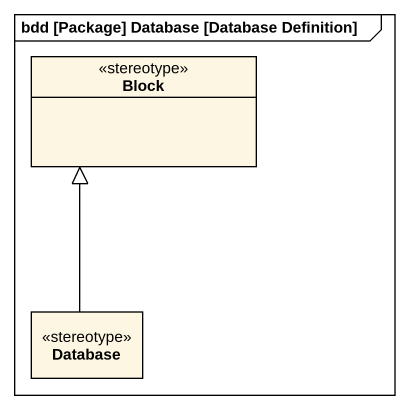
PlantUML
@startuml
mainframe bdd [Package] Database [Database Definition]
hide circle
hide empty members
class Block <<stereotype>>
class "Database" as Database_ <<stereotype>>
Database_ -up-|> Block
@enduml
